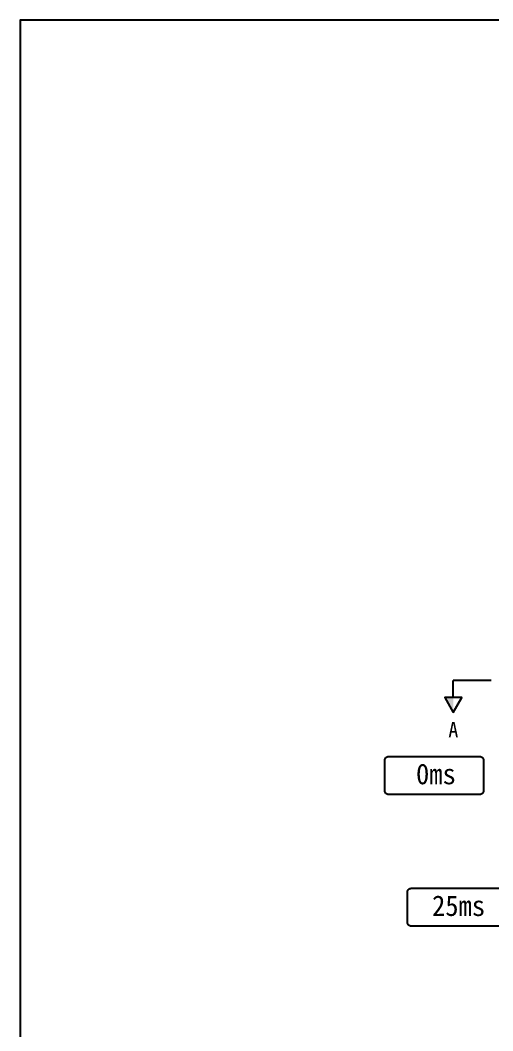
# Model space of a CAD drawing. Header units: millimetres. Extents: x 1250 to 41050, y 2900 to 31257.
# Drawn here: x 1250 to 8158, y 13926 to 28700 of the extents above; entities that cross this region are included whole.
import ezdxf
from ezdxf.enums import TextEntityAlignment as Align

# ---------------------------------------------------------------- set-up
doc = ezdxf.new("R2010")
doc.units = ezdxf.units.MM
doc.header["$LTSCALE"] = 500
for name, color, linetype in [('CS-BLST-TEX1', 6, 'Continuous'), ('CS-SYMB', 2, 'Continuous'), ('CS-TABL', 3, 'Continuous'), ('CS-TEX1', 6, 'Continuous'), ('CX-PAPR', 2, 'Continuous')]:
    doc.layers.add(name, color=color, linetype=linetype)
doc.styles.add('굴림체', font='')
doc.styles.get('굴림체').set_extended_font_data('GulimChe')

# ---------------------------------------------------------------- blocks, each defined once
blk = doc.blocks.new('SECB_L1')
at = {"layer": 'CS-SYMB'}
for p in [(-11.1, 4.99), (0, 0)]:
    blk.add_line(p, (-11.1, 0), dxfattribs=at)
blk.add_lwpolyline([(-11.1, 9.41), (-8.6, 4.99), (-13.6, 4.99)], close=True, dxfattribs=at)
blk.add_solid([(-11.1, 9.41), (-11.1, 9.41), (-11.1, 4.99), (-13.6, 4.99)], dxfattribs=at)
at = {"layer": 'CS-TEX1', "style": '굴림체', "flags": 4}
for tag, rotation in [('A_090', 270), ('A_270', 90), ('A_180', 180)]:
    blk.add_attdef(tag, text='', height=5, rotation=rotation, dxfattribs=at).set_placement((-10.79, 14), align=Align.MIDDLE)
blk.add_attdef('A_000', text='', height=4.5, dxfattribs=at).set_placement((-11.1, 14.41), align=Align.MIDDLE)

msp = doc.modelspace()

# ---------------------------------------------------------------- linework, layer by layer
at = {"layer": 'CS-TABL', "elevation": 0}
msp.add_lwpolyline([(6581.3, 17435.3), (6581.3, 17880.7, -0.4142136), (6636.2, 17935.6), (7967.9, 17935.6, -0.4142136), (8022.8, 17880.7), (8022.8, 17435.3, -0.4142136), (7967.9, 17380.4), (6636.2, 17380.4, -0.4142136)], format="xyb", close=True, dxfattribs=at)
at = {"layer": 'CS-TABL'}
msp.add_lwpolyline([(6912.5, 15509.4), (6912.5, 15954.8, -0.4142136), (6967.4, 16009.7), (8299.1, 16009.7, -0.4142136), (8354, 15954.8), (8354, 15509.4, -0.4142136), (8299.1, 15454.5), (6967.4, 15454.5, -0.4142136)], format="xyb", close=True, dxfattribs=at)
at = {"layer": 'CX-PAPR'}
msp.add_lwpolyline([(1250, 2900), (41050, 2900), (41050, 28700), (1250, 28700)], close=True, dxfattribs=at)

# ---------------------------------------------------------------- block references
at = {"layer": 'CS-SYMB'}
ref = msp.add_blockref('SECB_L1', (8136.6, 19048.5), dxfattribs=dict(at, xscale=-50, yscale=50, zscale=50, rotation=180))
ref.add_attrib('A_000', 'A', dxfattribs={"layer": 'CS-BLST-TEX1', "height": 225, "style": '굴림체', "flags": 4}).set_placement((7581.7, 18328.1), align=Align.MIDDLE)

# ---------------------------------------------------------------- texts
at = {"layer": 'CS-BLST-TEX1', "style": '굴림체'}
for s, p in [('  0ms', (7133.2, 17680.5)), ('  25ms', (7464.4, 15754.6))]:
    msp.add_text(s, height=300, dxfattribs=at).set_placement(p, align=Align.MIDDLE_CENTER)

doc.saveas('drawing.dxf')
